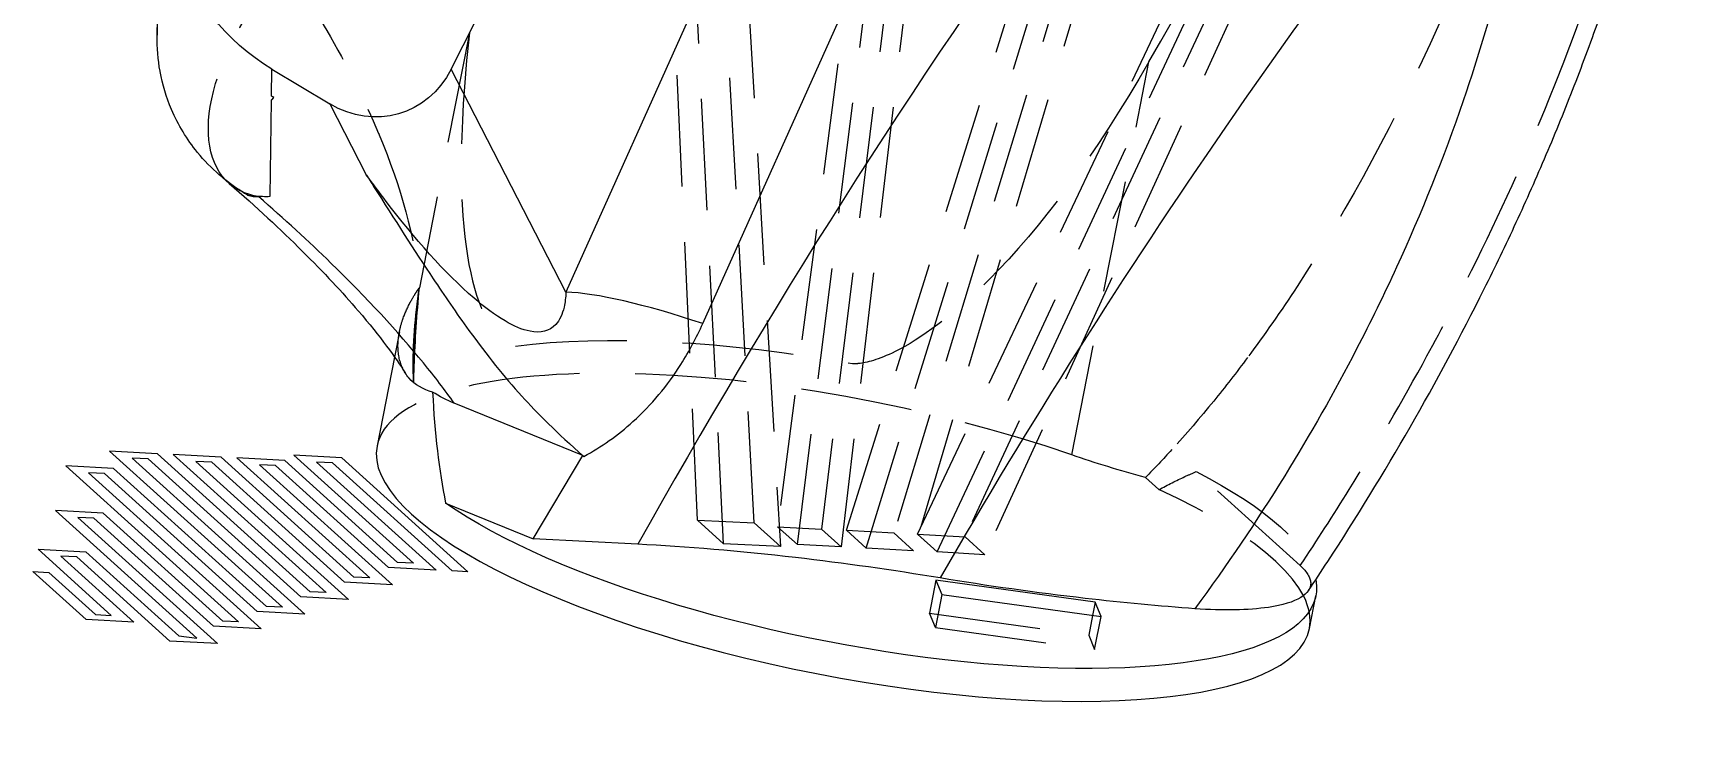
# Model space of a CAD drawing. Header units: millimetres. Extents: x 51 to 148, y 28 to 133.
# Drawn here: x 51.1 to 145, y 28.1 to 67.5 of the extents above; entities that cross this region are included whole.
import ezdxf

# ---------------------------------------------------------------- set-up
doc = ezdxf.new("R2010")
doc.units = ezdxf.units.MM
doc.linetypes.add('HIDDEN', pattern=[9.525, 6.35, -3.175])
doc.layers.get('0').update_dxf_attribs({"color": 253, "lineweight": 70, "true_color": 0x8faf8f})
doc.layers.add('Hidden', color=98, linetype='HIDDEN', lineweight=70, true_color=0x054805)

msp = doc.modelspace()

# ---------------------------------------------------------------- linework, layer by layer
at = {"color": 98, "lineweight": -3, "true_color": 0x054805}
for p, q in [((58.298, 77.427), (58.163, 67.414)), ((90.03, 71.876), (81.463, 52.756)), ((74.917, 65.469), (77.676, 70.916)), ((89.262, 50.961), (97.829, 70.081)), ((64.689, 63.926), (64.71, 65.471)), ((64.71, 65.471), (68.005, 63.493)), ((81.463, 52.756), (74.917, 65.469)), ((64.814, 63.851), (64.689, 63.926)), ((64.612, 58.22), (64.686, 63.706)), ((64.686, 63.706), (64.814, 63.851)), ((68.005, 63.493), (70.085, 59.453)), ((61.697, 59.455), (62.276, 58.952)), ((63.948, 58.2), (63.944, 58.204)), ((63.948, 58.2), (64.612, 58.22)), ((71.69, 49.052), (70.696, 43.982)), ((82.424, 43.44), (75.1, 46.421)), ((55.457, 43.683), (65.301, 34.783)), ((58.178, 43.54), (55.457, 43.683)), ((57.649, 43.246), (56.742, 43.293)), ((56.742, 43.293), (66.587, 34.393)), ((66.358, 35.373), (57.649, 43.246)), ((66.887, 35.668), (58.178, 43.54)), ((59.085, 43.493), (67.794, 35.62)), ((61.806, 43.351), (59.085, 43.493)), ((69.379, 36.505), (61.806, 43.351)), ((62.713, 43.303), (70.286, 36.457)), ((65.434, 43.161), (62.713, 43.303)), ((65.963, 43.456), (72.778, 37.295)), ((68.684, 43.314), (65.963, 43.456)), ((75.878, 36.81), (68.684, 43.314)), ((79.605, 38.69), (82.424, 43.44)), ((82.486, 43.387), (82.424, 43.44)), ((52.964, 42.846), (62.809, 33.946)), ((55.685, 42.703), (52.964, 42.846)), ((55.157, 42.408), (54.25, 42.456)), ((54.25, 42.456), (64.095, 33.556)), ((55.157, 42.408), (63.866, 34.536)), ((64.394, 34.831), (55.685, 42.703)), ((61.278, 43.056), (60.371, 43.103)), ((60.371, 43.103), (69.079, 35.231)), ((68.851, 36.21), (61.278, 43.056)), ((64.906, 42.866), (63.999, 42.914)), ((63.999, 42.914), (71.572, 36.068)), ((71.343, 37.047), (64.906, 42.866)), ((71.871, 37.342), (65.434, 43.161)), ((68.156, 43.019), (67.248, 43.066)), ((67.248, 43.066), (74.064, 36.905)), ((74.971, 36.857), (68.156, 43.019)), ((74.606, 40.725), (79.605, 38.69)), ((60.418, 33.017), (52.365, 40.297)), ((55.086, 40.155), (52.365, 40.297)), ((54.558, 39.86), (53.651, 39.907)), ((53.651, 39.907), (61.602, 32.719)), ((61.374, 33.699), (54.558, 39.86)), ((61.902, 33.993), (55.086, 40.155)), ((85.565, 38.379), (79.605, 38.69)), ((55.552, 34.325), (51.387, 38.091)), ((51.387, 38.091), (54.109, 37.948)), ((53.58, 37.653), (52.673, 37.701)), ((52.673, 37.701), (56.838, 33.936)), ((58.881, 32.861), (53.58, 37.653)), ((54.109, 37.948), (59.41, 33.156)), ((54.117, 34.078), (51.088, 36.816)), ((51.088, 36.816), (51.995, 36.769)), ((51.995, 36.769), (54.645, 34.373)), ((74.064, 36.905), (71.343, 37.047)), ((72.778, 37.295), (71.871, 37.342)), ((75.878, 36.81), (74.971, 36.857)), ((71.572, 36.068), (68.851, 36.21)), ((70.286, 36.457), (69.379, 36.505)), ((102.549, 36.325), (102.887, 35.506)), ((111.626, 35.073), (102.549, 36.325)), ((65.301, 34.783), (64.394, 34.831)), ((69.079, 35.231), (66.358, 35.373)), ((67.794, 35.62), (66.887, 35.668)), ((102.887, 35.506), (111.963, 34.253)), ((111.626, 35.073), (111.479, 34.32)), ((111.963, 34.253), (111.626, 35.073)), ((123.832, 33.565), (124.2, 35.442)), ((56.838, 33.936), (54.117, 34.078)), ((54.645, 34.373), (55.552, 34.325)), ((62.809, 33.946), (61.902, 33.993)), ((66.587, 34.393), (63.866, 34.536)), ((59.41, 33.156), (60.418, 33.017)), ((64.095, 33.556), (61.374, 33.699)), ((61.602, 32.719), (58.881, 32.861))]:
    msp.add_line(p, q, dxfattribs=at)
for centre, major_axis, ratio, start_param, end_param in [((362.999, -89.937), (235.614, 260.639), 0.85992, 1.57017, 1.832368), ((364.2, -91.022), (224.521, 248.369), 0.85992, 1.631561, 1.814347), ((71.282, 68.806), (-13.248, -14.055), 0.074513, 5.141836, 5.152912), ((65.55, 71.184), (-1.944, -12.963), 0.380792, 6.225197, 6.351601), ((71.343, 73.308), (-10.811, -13.888), 0.546325, 0.344854, 0.424075), ((96.184, 44.704), (-16.682, 7.475), 0.180207, 5.219333, 5.867922), ((110.956, 108.619), (-30.417, -77.376), 0.275895, 5.732822, 5.880381), ((97.264, 38.773), (-26.568, 5.208), 0.292525, 0.000008, 3.141574)]:
    msp.add_ellipse(centre, major_axis=major_axis, ratio=ratio, start_param=start_param, end_param=end_param, dxfattribs=at)
at = {"color": 98, "lineweight": -3, "true_color": 0x054805, "extrusion": (-1.88309e-16, -4.69881e-16, -1)}
msp.add_ellipse((71.401, 77.611), major_axis=(-3.033, -13.604), ratio=0.937162, start_param=0.302294, end_param=1.663707, dxfattribs=at)
at = {"color": 98, "lineweight": -3, "true_color": 0x054805, "extrusion": (4.85116e-17, -5.36728e-16, -1)}
msp.add_ellipse((70.26, 68.614), major_axis=(1.739, -5.669), ratio=0.88148, start_param=5.541803, end_param=7.058471, dxfattribs=at)
at = {"color": 98, "lineweight": -3, "true_color": 0x054805, "extrusion": (9.16945e-19, 2.27293e-16, -1)}
msp.add_ellipse((71.381, 76.067), major_axis=(-3.033, -13.604), ratio=0.937162, start_param=0.291218, end_param=0.302294, dxfattribs=at)
at = {"color": 98, "lineweight": -3, "true_color": 0x054805, "extrusion": (-1.17468e-16, -8.23765e-18, -1)}
for start_param, end_param in [(2.997243, 3.141478), (2.835548, 2.997243)]:
    msp.add_ellipse((69.741, 67.542), major_axis=(7.464, 8.59), ratio=0.510356, start_param=start_param, end_param=end_param, dxfattribs=at)
at = {"color": 98, "lineweight": -3, "true_color": 0x054805, "extrusion": (-6.51533e-17, -4.37952e-17, -1)}
msp.add_ellipse((97.632, 40.65), major_axis=(26.568, -5.208), ratio=0.292525, start_param=6.168739, end_param=8.842357, dxfattribs=at)
at = {"color": 98, "lineweight": -3, "true_color": 0x054805}
for points, knots in [([(137.382, 86.609), (137.209, 84.328), (136.949, 82.089), (136.61, 79.877), (135.751, 74.269), (134.38, 68.862), (132.599, 63.666), (131.486, 60.418), (130.212, 57.252), (128.801, 54.175), (128.081, 52.604), (127.322, 51.051), (126.527, 49.516), (125.253, 47.059), (123.886, 44.648), (122.428, 42.285), (120.83, 39.697), (119.124, 37.167), (117.311, 34.703)], [-0.0735724, -0.0735724, -0.0735724, -0.0735724, -0.06713561, -0.06713561, -0.06713561, -0.05081467, -0.05081467, -0.05081467, -0.04061409, -0.04061409, -0.04061409, -0.03540715, -0.03540715, -0.03540715, -0.02707606, -0.02707606, -0.02707606, -0.01794586, -0.01794586, -0.01794586, -0.01794586]), ([(123.778, 35.732), (124.148, 36.283), (124.514, 36.836), (124.876, 37.391), (126.515, 39.902), (128.08, 42.456), (129.569, 45.048), (131.058, 47.641), (132.471, 50.274), (133.801, 52.942), (134.426, 54.199), (135.034, 55.463), (135.622, 56.736), (136.213, 58.015), (136.785, 59.303), (137.337, 60.599), (137.89, 61.9), (138.423, 63.211), (138.934, 64.529), (139.447, 65.852), (139.938, 67.184), (140.406, 68.524), (140.875, 69.868), (141.321, 71.221), (141.742, 72.583), (142.164, 73.948), (142.561, 75.322), (142.931, 76.705), (143.302, 78.091), (143.647, 79.486), (143.963, 80.889), (144.28, 82.296), (144.568, 83.711), (144.825, 85.133), (144.891, 85.494), (144.954, 85.855), (145.015, 86.217)], [0.00400991, 0.00400991, 0.00400991, 0.00400991, 0.00600668, 0.00600668, 0.00600668, 0.01503475, 0.01503475, 0.01503475, 0.02406591, 0.02406591, 0.02406591, 0.02831849, 0.02831849, 0.02831849, 0.03259265, 0.03259265, 0.03259265, 0.03688551, 0.03688551, 0.03688551, 0.04119448, 0.04119448, 0.04119448, 0.04551757, 0.04551757, 0.04551757, 0.04985364, 0.04985364, 0.04985364, 0.05420263, 0.05420263, 0.05420263, 0.05856577, 0.05856577, 0.05856577, 0.0596725, 0.0596725, 0.0596725, 0.0596725]), ([(58.334, 65.338), (58.332, 65.347), (58.331, 65.355), (58.214, 66.002), (58.156, 66.695), (58.162, 67.41)], [0.011562168, 0.011562168, 0.011562168, 0.011562168, 0.011590761, 0.011590761, 0.013783502, 0.013783502, 0.013783502, 0.013783502]), ([(61.708, 59.446), (61.258, 59.836), (60.841, 60.264), (59.859, 61.463), (59.362, 62.289), (58.985, 63.163)], [0.003832932, 0.003832932, 0.003832932, 0.003832932, 0.005817696, 0.005817696, 0.009011295, 0.009011295, 0.009011295, 0.009011295]), ([(62.985, 58.494), (62.765, 58.634), (62.55, 58.782), (62.124, 59.099), (61.913, 59.269), (61.708, 59.446)], [0.002059804, 0.002059804, 0.002059804, 0.002059804, 0.002931164, 0.002931164, 0.003832932, 0.003832932, 0.003832932, 0.003832932]), ([(77.992, 51.116), (77.42, 51.451), (76.824, 51.9), (76.233, 52.407), (74.531, 53.867), (72.831, 55.821), (71.22, 57.924), (70.838, 58.423), (70.459, 58.934), (70.085, 59.453)], [0.10580024, 0.10580024, 0.10580024, 0.10580024, 0.11162769, 0.11162769, 0.11162769, 0.12841303, 0.12841303, 0.12841303, 0.13239883, 0.13239883, 0.13239883, 0.13239883]), ([(70.085, 59.453), (70.09, 59.445), (70.095, 59.437), (70.234, 59.215), (70.369, 59.002), (71.689, 56.908), (72.832, 55.122), (74.521, 52.588), (75.225, 51.556), (76.979, 49.132), (77.929, 47.946), (79.818, 45.867), (80.955, 44.717), (82.486, 43.387)], [-0.00005296, -0.00005296, -0.00005296, -0.00005296, 0, 0, 0.00145448, 0.00145448, 0.01423626, 0.01423626, 0.02170221, 0.02170221, 0.03267072, 0.03267072, 0.04196177, 0.04196177, 0.04196177, 0.04196177]), ([(62.276, 58.952), (65.353, 56.279), (67.844, 53.765), (70.903, 50.205), (71.77, 48.993), (72.299, 48.156)], [0, 0, 0, 0, 0.01467052, 0.01467052, 0.02517552, 0.02517552, 0.02517552, 0.02517552]), ([(75.1, 46.421), (74.571, 47.164), (73.984, 47.931), (73.344, 48.715), (71.882, 50.507), (70.113, 52.424), (68.072, 54.413), (66.797, 55.655), (65.418, 56.923), (63.948, 58.2)], [0.03060196, 0.03060196, 0.03060196, 0.03060196, 0.03536345, 0.03536345, 0.03536345, 0.04624452, 0.04624452, 0.04624452, 0.05303906, 0.05303906, 0.05303906, 0.05303906]), ([(81.463, 52.756), (81.448, 52.453), (81.413, 52.166), (81.354, 51.907), (81.259, 51.493), (81.104, 51.152), (80.883, 50.909), (80.531, 50.521), (80.014, 50.403), (79.416, 50.523), (78.971, 50.612), (78.491, 50.821), (77.992, 51.116)], [0.08705258, 0.08705258, 0.08705258, 0.08705258, 0.08970762, 0.08970762, 0.08970762, 0.0939557, 0.0939557, 0.0939557, 0.10075262, 0.10075262, 0.10075262, 0.10580024, 0.10580024, 0.10580024, 0.10580024]), ([(82.486, 43.387), (83.477, 43.927), (84.427, 44.599), (85.282, 45.372), (86.338, 46.326), (87.251, 47.43), (88.013, 48.631), (88.49, 49.382), (88.906, 50.166), (89.262, 50.961)], [-0.09739513, -0.09739513, -0.09739513, -0.09739513, -0.0939557, -0.0939557, -0.0939557, -0.08970762, -0.08970762, -0.08970762, -0.08705258, -0.08705258, -0.08705258, -0.08705258]), ([(73.866, 47.057), (73.315, 47.198), (72.854, 47.471), (72.437, 47.954), (72.364, 48.052), (72.299, 48.156)], [0.001960376, 0.001960376, 0.001960376, 0.001960376, 0.006047892, 0.006047892, 0.0070123, 0.0070123, 0.0070123, 0.0070123]), ([(102.782, 36.456), (100.134, 36.896), (97.312, 37.3), (91.383, 37.982), (88.293, 38.236), (85.565, 38.379)], [0.18860946, 0.18860946, 0.18860946, 0.18860946, 0.19652831, 0.19652831, 0.20555382, 0.20555382, 0.20555382, 0.20555382]), ([(117.311, 34.703), (115.316, 34.849), (113.201, 35.045), (108.275, 35.61), (105.442, 36.014), (102.782, 36.456)], [-0.06563071, -0.06563071, -0.06563071, -0.06563071, -0.05949413, -0.05949413, -0.05154401, -0.05154401, -0.05154401, -0.05154401]), ([(123.778, 35.732), (123.683, 35.59), (123.536, 35.458), (122.926, 35.09), (122.301, 34.901), (120.931, 34.697), (120.289, 34.648), (118.88, 34.622), (118.113, 34.645), (117.311, 34.703)], [0.004618453, 0.004618453, 0.004618453, 0.004618453, 0.006232536, 0.006232536, 0.00959416, 0.00959416, 0.011954701, 0.011954701, 0.014358519, 0.014358519, 0.014358519, 0.014358519])]:
    msp.add_open_spline(points, degree=3, knots=knots, dxfattribs=at)
for points in [[(58.985, 63.163), (58.689, 63.865), (58.469, 64.595), (58.334, 65.338)], [(63.323, 58.285), (63.209, 58.353), (63.096, 58.422), (62.985, 58.494)], [(75.1, 46.421), (74.67, 46.596), (74.258, 46.809), (73.866, 47.057)]]:
    msp.add_open_spline(points, degree=3, dxfattribs=at)
at = {"layer": 'Hidden', "lineweight": -3}
for p, q in [((104.334, 122.449), (93.529, 39.373)), ((97.45, 39.174), (123.141, 121.325)), ((88.958, 39.751), (85.279, 120.652)), ((94.653, 38.357), (104.89, 119.983)), ((105.921, 120.03), (96.028, 39.248)), ((106.796, 120.069), (97.152, 38.232)), ((98.575, 38.157), (123.379, 118.87)), ((124.282, 118.69), (100.157, 39.022)), ((125.224, 118.503), (101.279, 38.007)), ((92.191, 39.607), (87.958, 117.427)), ((89.042, 117.708), (93.688, 38.254)), ((101.504, 38.959), (138.545, 117.237)), ((102.628, 37.943), (138.531, 114.841)), ((139.367, 114.539), (104.224, 38.797)), ((140.32, 114.195), (105.345, 37.784)), ((90.45, 38.402), (88.551, 76.719)), ((75.958, 67.536), (73.11, 53.008)), ((110.293, 43.471), (114.688, 65.891)), ((71.974, 50.501), (71.69, 49.052)), ((123.313, 37.162), (117.386, 42.52)), ((115.262, 41.493), (114.49, 42.19)), ((90.45, 38.402), (88.958, 39.751)), ((88.958, 39.751), (92.191, 39.607)), ((92.191, 39.607), (93.688, 38.254)), ((94.653, 38.357), (93.529, 39.373)), ((93.529, 39.373), (96.028, 39.248)), ((96.028, 39.248), (97.152, 38.232)), ((98.575, 38.157), (97.45, 39.174)), ((97.45, 39.174), (100.157, 39.022)), ((100.157, 39.022), (101.279, 38.007)), ((102.628, 37.943), (101.504, 38.959)), ((101.504, 38.959), (104.224, 38.797)), ((104.224, 38.797), (105.345, 37.784)), ((93.688, 38.254), (90.45, 38.402)), ((97.152, 38.232), (94.653, 38.357)), ((101.279, 38.007), (98.575, 38.157)), ((105.345, 37.784), (102.628, 37.943)), ((102.549, 36.325), (102.182, 34.448)), ((102.887, 35.506), (102.519, 33.629)), ((102.519, 33.629), (102.182, 34.448)), ((102.182, 34.448), (111.258, 33.196)), ((111.479, 34.32), (111.258, 33.196)), ((111.595, 32.377), (111.963, 34.253)), ((102.519, 33.629), (111.595, 32.377)), ((111.258, 33.196), (111.595, 32.377))]:
    msp.add_line(p, q, dxfattribs=at)
at = {"layer": 'Hidden', "lineweight": -3, "extrusion": (-1.17468e-16, -8.23765e-18, -1)}
msp.add_ellipse((69.741, 67.542), major_axis=(7.464, 8.59), ratio=0.510356, start_param=3.141478, end_param=4.722406, dxfattribs=at)
at = {"layer": 'Hidden', "lineweight": -3}
for centre, major_axis, ratio, start_param, end_param in [((71.343, 73.308), (-10.811, -13.888), 0.546325, 0.306272, 0.344854), ((97.264, 38.773), (-26.568, 5.208), 0.292525, 4.258045, 6.283194), ((97.264, 38.773), (-26.568, 5.208), 0.292525, 3.141574, 4.026936)]:
    msp.add_ellipse(centre, major_axis=major_axis, ratio=ratio, start_param=start_param, end_param=end_param, dxfattribs=at)
at = {"layer": 'Hidden', "lineweight": -3, "extrusion": (-6.51533e-17, -4.37952e-17, -1)}
for centre, major_axis, start_param, end_param in [((97.632, 40.65), (26.568, -5.208), 3.857975, 4.661338), ((119.918, 46.941), (19.626, -3.848), 1.793239, 2.02514), ((97.632, 40.65), (26.568, -5.208), 5.491582, 6.168739)]:
    msp.add_ellipse(centre, major_axis=major_axis, ratio=0.292525, start_param=start_param, end_param=end_param, dxfattribs=at)
at = {"layer": 'Hidden', "lineweight": -3}
for points, knots in [([(114.688, 65.891), (118.279, 72.169), (122.422, 78.975), (127.404, 87.384), (127.723, 87.924), (128.042, 88.464)], [-0.05926924, -0.05926924, -0.05926924, -0.05926924, -0.03060289, -0.03060289, -0.02864248, -0.02864248, -0.02864248, -0.02864248]), ([(123.313, 37.162), (124.265, 38.592), (125.194, 40.037), (126.098, 41.495), (127.651, 44), (129.132, 46.543), (130.536, 49.118), (131.413, 50.728), (132.26, 52.35), (133.074, 53.984), (134.671, 57.185), (136.155, 60.453), (137.504, 63.776), (139.661, 69.093), (141.471, 74.549), (142.83, 80.114), (143.367, 82.309), (143.832, 84.517), (144.222, 86.75)], [0.0222259, 0.0222259, 0.0222259, 0.0222259, 0.02707606, 0.02707606, 0.02707606, 0.03540715, 0.03540715, 0.03540715, 0.04061409, 0.04061409, 0.04061409, 0.05081467, 0.05081467, 0.05081467, 0.06713561, 0.06713561, 0.06713561, 0.0735724, 0.0735724, 0.0735724, 0.0735724]), ([(65.431, 71.438), (66.295, 70.191), (67.097, 68.933), (67.83, 67.681), (69.002, 65.679), (69.994, 63.698), (70.789, 61.799), (70.798, 61.776), (70.808, 61.754), (70.817, 61.732)], [-0.05304518, -0.05304518, -0.05304518, -0.05304518, -0.04624452, -0.04624452, -0.04624452, -0.03536345, -0.03536345, -0.03536345, -0.03523542, -0.03523542, -0.03523542, -0.03523542]), ([(58.162, 67.41), (58.169, 67.844), (58.199, 68.285), (58.358, 69.515), (58.543, 70.306), (58.795, 71.062)], [0.013783502, 0.013783502, 0.013783502, 0.013783502, 0.015110685, 0.015110685, 0.017467047, 0.017467047, 0.017467047, 0.017467047]), ([(132.624, 71.305), (132.15, 70.158), (131.659, 69.018), (128.82, 62.681), (126.145, 57.67), (122.226, 51.687), (121.283, 50.333), (120.31, 49.026)], [0.02929276, 0.02929276, 0.02929276, 0.02929276, 0.03286028, 0.03286028, 0.04929042, 0.04929042, 0.05427518, 0.05427518, 0.05427518, 0.05427518]), ([(75.958, 67.536), (75.655, 64.701), (75.494, 62.141), (75.498, 55.87), (76.015, 53.191), (77.199, 50.61), (77.677, 50.095), (78.367, 49.675), (78.562, 49.679), (78.594, 49.682), (78.594, 49.682), (78.595, 49.682)], [-0.0008235347, -0.0008235347, -0.0008235347, -0.0008235347, -0.0006427055, -0.0006427055, -0.0003241222, -0.0003241222, -0.0001376813, -0.0001376813, 0, 0, 0.0000031934, 0.0000031934, 0.0000031934, 0.0000031934]), ([(114.688, 65.891), (111.628, 60.54), (108.527, 56.418), (103.489, 51.383), (101.665, 50.084), (99.273, 48.897), (98.577, 48.723), (97.938, 48.66), (97.825, 48.674), (97.8, 48.677), (97.799, 48.678), (97.798, 48.678)], [0.06437768, 0.06437768, 0.06437768, 0.06437768, 0.09213218, 0.09213218, 0.11196023, 0.11196023, 0.12499302, 0.12499302, 0.13126185, 0.13126185, 0.13154599, 0.13154599, 0.13154599, 0.13154599]), ([(70.817, 61.732), (72.073, 58.717), (72.864, 55.823), (73.085, 53.321), (73.095, 53.216), (73.103, 53.112), (73.11, 53.008)], [-0.03523542, -0.03523542, -0.03523542, -0.03523542, -0.01795375, -0.01795375, -0.01795375, -0.01722998, -0.01722998, -0.01722998, -0.01722998]), ([(71.975, 50.506), (72.017, 50.721), (72.076, 50.941), (72.255, 51.473), (72.39, 51.788), (72.579, 52.151), (72.605, 52.199), (72.632, 52.247), (72.703, 52.376), (72.778, 52.504), (72.894, 52.688), (72.931, 52.745), (72.968, 52.801), (72.991, 52.836), (73.014, 52.871), (73.05, 52.922), (73.062, 52.94), (73.08, 52.965), (73.086, 52.974), (73.095, 52.987), (73.098, 52.991), (73.103, 52.998), (73.104, 53), (73.106, 53.003), (73.107, 53.004), (73.107, 53.004)], [0.012793224, 0.012793224, 0.012793224, 0.012793224, 0.01418531, 0.01418531, 0.016138051, 0.016138051, 0.016438465, 0.016438465, 0.016438465, 0.017235847, 0.017235847, 0.017588147, 0.017588147, 0.017588147, 0.017805224, 0.017805224, 0.017913431, 0.017913431, 0.017967451, 0.017967451, 0.017994441, 0.017994441, 0.018007931, 0.018007931, 0.018012722, 0.018012722, 0.018012722, 0.018012722]), ([(72.783, 47.589), (72.773, 47.812), (72.766, 48.038), (72.74, 49.735), (72.868, 51.35), (73.107, 53.004)], [0.002186664, 0.002186664, 0.002186664, 0.002186664, 0.00315744, 0.00315744, 0.009392807, 0.009392807, 0.009392807, 0.009392807]), ([(72.81, 48.43), (72.83, 49.232), (72.844, 50.172), (72.969, 51.959), (73.055, 52.643), (73.107, 53.004)], [-0.002225262, -0.002225262, -0.002225262, -0.002225262, -0.001073851, -0.001073851, -0.000121, -0.000121, -0.000121, -0.000121]), ([(72.814, 48.54), (72.87, 50.006), (72.975, 51.513), (73.109, 52.997), (73.11, 53.003), (73.11, 53.008)], [-0.005691451, -0.005691451, -0.005691451, -0.005691451, 0, 0, 0.00002149, 0.00002149, 0.00002149, 0.00002149]), ([(72.299, 48.156), (72.095, 48.483), (71.965, 48.865), (71.915, 49.289), (71.87, 49.672), (71.891, 50.082), (71.975, 50.506)], [0.0070123, 0.0070123, 0.0070123, 0.0070123, 0.01005234, 0.01005234, 0.01005234, 0.012793224, 0.012793224, 0.012793224, 0.012793224]), ([(120.31, 49.026), (119.68, 48.178), (119.036, 47.351), (117.604, 45.59), (116.809, 44.665), (115.996, 43.776)], [0.054275176, 0.054275176, 0.054275176, 0.054275176, 0.057505494, 0.057505494, 0.061329122, 0.061329122, 0.061329122, 0.061329122]), ([(72.783, 47.589), (72.791, 47.894), (72.801, 48.203), (72.813, 48.523), (72.813, 48.531), (72.814, 48.54)], [-0.006935438, -0.006935438, -0.006935438, -0.006935438, -0.00572385, -0.00572385, -0.005691451, -0.005691451, -0.005691451, -0.005691451]), ([(72.783, 47.589), (72.785, 47.627), (72.787, 47.665), (72.798, 47.929), (72.805, 48.173), (72.81, 48.43)], [-0.0026584001, -0.0026584001, -0.0026584001, -0.0026584001, -0.0025947285, -0.0025947285, -0.002225262, -0.002225262, -0.002225262, -0.002225262]), ([(115.262, 41.493), (115.763, 41.764), (116.256, 42.014), (116.956, 42.336), (117.172, 42.431), (117.386, 42.52)], [0.092703163, 0.092703163, 0.092703163, 0.092703163, 0.094879728, 0.094879728, 0.095869168, 0.095869168, 0.095869168, 0.095869168]), ([(123.313, 37.162), (123.7, 36.811), (123.9, 36.475), (123.914, 36.015), (123.87, 35.868), (123.778, 35.732)], [0, 0, 0, 0, 0.003070732, 0.003070732, 0.004618453, 0.004618453, 0.004618453, 0.004618453])]:
    msp.add_open_spline(points, degree=3, knots=knots, dxfattribs=at)
for points in [[(72.81, 48.43), (72.811, 48.466), (72.812, 48.504), (72.814, 48.541)], [(115.996, 43.776), (115.501, 43.234), (114.999, 42.705), (114.49, 42.19)]]:
    msp.add_open_spline(points, degree=3, dxfattribs=at)

doc.saveas('drawing.dxf')
